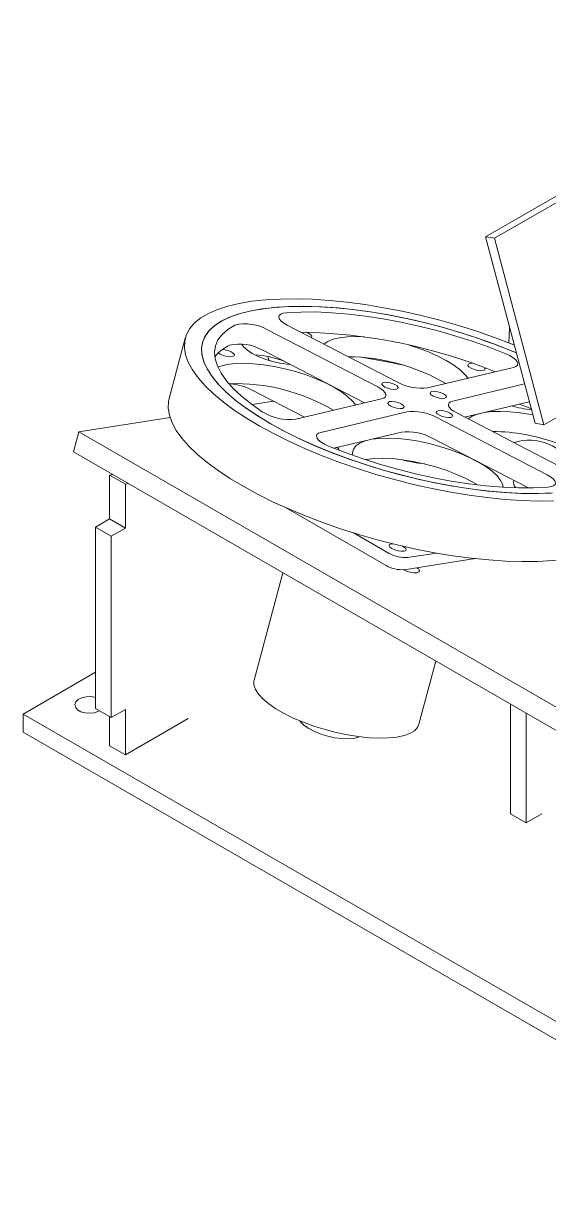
# Model space of a CAD drawing. Header units: millimetres. Extents: x -892 to 1085, y 100 to 1264.
# Drawn here: x 194.8 to 313.1, y 865.9 to 1127.5 of the extents above; entities that cross this region are included whole.
import ezdxf

# ---------------------------------------------------------------- set-up
doc = ezdxf.new("R2010")
doc.units = ezdxf.units.MM

msp = doc.modelspace()

# ---------------------------------------------------------------- linework, layer by layer
at = {"color": 7, "linetype": 'Continuous', "lineweight": 15}
for p, q in [((398.77, 1137.05), (298.86, 1079.38)), ((400.03, 1136.32), (300.86, 1079.07)), ((312, 1037.13), (424.46, 1102.06)), ((300.86, 1079.07), (298.86, 1079.38)), ((298.86, 1079.38), (310.01, 1037.45)), ((300.86, 1079.07), (312, 1037.13)), ((254.23, 1059.53), (279.02, 1046.69)), ((274.6, 1045.63), (249.8, 1058.48)), ((304.28, 1059.01), (304.13, 1055.54)), ((231.3, 1056.62), (227.68, 1043.01)), ((271.6, 1042.02), (248.59, 1053.94)), ((285.83, 1045.41), (305.12, 1050)), ((307.65, 1046.31), (291.52, 1042.46)), ((258.14, 1038.82), (246.21, 1045)), ((251.19, 1042.42), (246.34, 1041.66)), ((256.16, 1038.35), (275.45, 1042.94)), ((308.71, 1042.31), (294.15, 1038.85)), ((227.88, 1038.76), (207.39, 1035.55)), ((281.13, 1039.99), (261.84, 1035.4)), ((312.73, 1025.87), (287.94, 1038.72)), ((292.37, 1039.77), (317.16, 1026.93)), ((309.05, 1039.42), (309.51, 1039.34)), ((312, 1037.13), (310.01, 1037.45)), ((206.18, 1031.01), (207.39, 1035.55)), ((207.39, 1035.55), (370.03, 941.66)), ((279.92, 1035.46), (264.72, 1031.84)), ((308.51, 1022.9), (286.73, 1034.18)), ((305.23, 1033.11), (307.21, 1033.58)), ((368.82, 937.12), (206.18, 1031.01)), ((214.29, 1025.79), (215.02, 1025.91)), ((214.29, 1025.79), (217.83, 1023.75)), ((214.29, 1015.93), (214.29, 1025.79)), ((218.56, 1023.87), (217.83, 1023.75)), ((217.83, 1023.75), (217.83, 1013.89)), ((302.73, 1023.59), (302.84, 1023.06)), ((253.83, 1018.5), (276.47, 1005.42)), ((211.11, 1014.1), (214.29, 1015.93)), ((214.29, 1015.93), (217.83, 1013.89)), ((211.11, 1014.1), (214.65, 1012.05)), ((211.11, 973.27), (211.11, 1014.1)), ((217.83, 1013.89), (214.65, 1012.05)), ((269.13, 1012.8), (277.2, 1008.15)), ((214.65, 1012.05), (214.65, 971.23)), ((277.69, 1010.3), (278.06, 1010.33)), ((280.59, 1004.51), (296.51, 1007.01)), ((281.31, 1007.23), (287.85, 1008.26)), ((253.25, 1003.84), (246.79, 979.63)), ((283.89, 969.74), (287.69, 983.96)), ((211.11, 981.43), (194.85, 972.04)), ((214.65, 971.23), (211.11, 973.27)), ((217.83, 973.06), (214.65, 971.23)), ((217.83, 962.86), (217.83, 973.06)), ((304.45, 974.28), (304.45, 949.59)), ((194.85, 972.04), (371.62, 869.99)), ((194.85, 972.04), (194.85, 967.96)), ((214.29, 971.43), (214.29, 964.9)), ((231.97, 971.02), (217.83, 962.86)), ((307.98, 972.24), (307.98, 947.55)), ((194.85, 967.96), (371.62, 865.91)), ((214.29, 964.9), (217.83, 962.86)), ((304.45, 949.59), (307.98, 947.55)), ((307.98, 947.55), (311.52, 949.59))]:
    msp.add_line(p, q, dxfattribs=at)
at = {"color": 7, "linetype": 'Continuous', "lineweight": 15, "flags": 128}
for points in [[(251.31, 1035.04), (248.08, 1036.79), (245.09, 1038.58), (242.34, 1040.39), (239.87, 1042.22), (237.67, 1044.05), (235.77, 1045.88), (234.18, 1047.68), (232.91, 1049.45), (231.97, 1051.18), (231.37, 1052.85), (231.1, 1054.45), (231.17, 1055.98), (231.58, 1057.43), (232.33, 1058.77), (233.4, 1060.02), (234.81, 1061.15), (236.53, 1062.16), (238.55, 1063.05), (240.86, 1063.8), (243.45, 1064.42), (246.31, 1064.89), (249.4, 1065.22), (252.71, 1065.41), (256.22, 1065.45), (259.91, 1065.34), (263.75, 1065.08), (267.72, 1064.68), (271.8, 1064.14), (275.94, 1063.46), (280.14, 1062.64), (284.36, 1061.69), (288.57, 1060.62), (292.75, 1059.44), (296.87, 1058.14), (300.9, 1056.75), (304.82, 1055.26), (305.32, 1055.06)], [(253.69, 1035.61), (250.59, 1037.3), (247.72, 1039.02), (245.1, 1040.77), (242.75, 1042.53), (240.69, 1044.29), (238.93, 1046.04), (237.48, 1047.77), (236.35, 1049.47), (235.55, 1051.11), (235.09, 1052.7), (234.97, 1054.21), (235.19, 1055.65), (235.74, 1057), (236.64, 1058.24), (237.86, 1059.38), (239.4, 1060.4), (241.25, 1061.29), (243.39, 1062.05), (245.82, 1062.68), (248.51, 1063.17), (251.45, 1063.52), (254.61, 1063.71), (257.97, 1063.77), (261.52, 1063.67), (265.21, 1063.43), (269.04, 1063.04), (272.97, 1062.51), (276.97, 1061.84), (281.01, 1061.03), (285.07, 1060.1), (289.13, 1059.04), (293.14, 1057.87), (297.08, 1056.6), (300.93, 1055.22), (304.66, 1053.76), (305.8, 1053.29)], [(277.47, 1061.74), (273.46, 1062.43), (269.53, 1062.98), (265.69, 1063.39), (261.97, 1063.65), (258.41, 1063.76), (255.02, 1063.73), (251.83, 1063.55), (248.87, 1063.22), (246.14, 1062.75), (243.68, 1062.14), (241.5, 1061.39), (239.61, 1060.51), (238.03, 1059.51), (236.77, 1058.39), (235.84, 1057.16), (235.24, 1055.82), (234.98, 1054.4), (235.06, 1052.89), (235.47, 1051.31), (236.23, 1049.67), (237.32, 1047.99), (238.73, 1046.26), (240.45, 1044.51), (242.48, 1042.75), (244.79, 1040.99), (247.38, 1039.24), (250.22, 1037.51), (253.29, 1035.82), (256.57, 1034.18), (260.05, 1032.59), (263.68, 1031.08), (267.46, 1029.65), (271.35, 1028.32), (275.32, 1027.08), (279.35, 1025.95), (283.41, 1024.94), (287.47, 1024.05), (291.5, 1023.3), (295.48, 1022.68), (299.37, 1022.2), (303.15, 1021.87), (306.79, 1021.68), (310.27, 1021.64), (313.56, 1021.75)], [(254.23, 1059.53), (253.46, 1059.98), (252.87, 1060.45), (252.5, 1060.91), (252.36, 1061.33), (252.45, 1061.7), (252.79, 1062), (253.34, 1062.21), (254.08, 1062.33)], [(303.41, 1053.09), (299.7, 1054.54), (295.86, 1055.9), (291.92, 1057.16), (287.92, 1058.3), (283.88, 1059.32), (279.84, 1060.21), (275.83, 1060.96), (271.88, 1061.57), (268.02, 1062.02), (264.28, 1062.33), (260.69, 1062.49), (257.28, 1062.48), (254.08, 1062.33)], [(242.46, 1059.56), (240.86, 1058.57), (239.59, 1057.46), (238.66, 1056.24), (238.09, 1054.9), (237.88, 1053.47), (238.02, 1051.96), (238.52, 1050.37), (239.38, 1048.72), (240.58, 1047.03), (242.11, 1045.3), (243.98, 1043.55), (246.15, 1041.8), (248.62, 1040.05)], [(258.39, 1057.97), (259.06, 1057.69), (259.56, 1057.36), (259.8, 1057.04), (259.74, 1056.78), (259.66, 1056.71)], [(262.49, 1055.25), (263.35, 1055.85), (264.55, 1056.34), (266.04, 1056.69), (267.79, 1056.9), (269.75, 1056.96), (271.66, 1056.89)], [(239.7, 1054.08), (240.18, 1054.01), (240.94, 1053.82), (241.61, 1053.53), (242.11, 1053.21), (242.35, 1052.89), (242.29, 1052.63), (241.95, 1052.46), (241.38, 1052.41), (240.66, 1052.49), (240.66, 1052.49)], [(252.6, 1050.99), (250.92, 1051.37), (249.28, 1051.88), (247.74, 1052.48), (246.39, 1053.16), (245.28, 1053.88), (244.47, 1054.61), (244.01, 1055.28)], [(281.65, 1055.02), (283.75, 1054.34), (286, 1053.49), (288.11, 1052.56), (290.02, 1051.57), (291.7, 1050.54), (293.12, 1049.49), (294.24, 1048.44), (294.94, 1047.58)], [(303.41, 1053.09), (304.32, 1052.67), (305.08, 1052.21), (305.65, 1051.74), (306.01, 1051.29), (306.14, 1050.87), (306.03, 1050.5), (305.68, 1050.21), (305.12, 1050)], [(238.64, 1050.1), (239.27, 1050.32), (240.76, 1050.68), (242.51, 1050.89), (244.47, 1050.95), (246.62, 1050.86), (248.91, 1050.62), (251.28, 1050.24), (253.7, 1049.72), (256.11, 1049.08), (258.47, 1048.33), (260.73, 1047.48), (262.83, 1046.55), (264.74, 1045.55), (266.42, 1044.52), (267.84, 1043.47), (268.96, 1042.43), (269.66, 1041.56)], [(254.85, 1050.7), (254.23, 1050.75), (252.6, 1050.99)], [(294.9, 1050.47), (294.96, 1050.74), (295.3, 1050.9), (295.86, 1050.95)], [(298.63, 1049.95), (298.76, 1049.75), (298.7, 1049.49), (298.36, 1049.32), (297.79, 1049.27), (297.07, 1049.35), (296.31, 1049.55), (295.64, 1049.83), (295.14, 1050.15), (294.9, 1050.47), (294.9, 1050.47)], [(277.13, 1046.6), (276.44, 1046.68), (275.9, 1046.63), (275.58, 1046.47), (275.52, 1046.22), (275.75, 1045.92), (276.22, 1045.61), (276.86, 1045.34), (277.58, 1045.15), (278.26, 1045.08), (278.81, 1045.12), (279.13, 1045.28), (279.18, 1045.53), (278.96, 1045.84), (278.49, 1046.14), (277.84, 1046.41), (277.13, 1046.6)], [(274.6, 1045.63), (275.28, 1045.23), (275.83, 1044.82), (276.22, 1044.41), (276.43, 1044.02), (276.45, 1043.67), (276.29, 1043.36), (275.95, 1043.12), (275.45, 1042.94)], [(288.02, 1044.56), (287.34, 1044.64), (286.79, 1044.59), (286.47, 1044.43), (286.42, 1044.18), (286.64, 1043.88), (287.11, 1043.57), (287.76, 1043.3), (288.48, 1043.11), (289.16, 1043.04), (289.7, 1043.08), (290.02, 1043.24), (290.08, 1043.49), (289.85, 1043.8), (289.38, 1044.11), (288.74, 1044.37), (288.02, 1044.56)], [(247.68, 1021.44), (244.45, 1023.19), (241.46, 1024.98), (238.72, 1026.79), (236.24, 1028.62), (234.04, 1030.45), (232.14, 1032.27), (230.56, 1034.08), (229.29, 1035.85), (228.35, 1037.57), (227.74, 1039.24), (227.47, 1040.85), (227.54, 1042.38), (227.68, 1043.01)], [(278.49, 1042.29), (277.8, 1042.37), (277.26, 1042.32), (276.94, 1042.16), (276.88, 1041.91), (277.11, 1041.61), (277.58, 1041.3), (278.22, 1041.03), (278.94, 1040.84), (279.62, 1040.77), (280.17, 1040.81), (280.49, 1040.97), (280.54, 1041.22), (280.32, 1041.53), (279.85, 1041.84), (279.2, 1042.1), (278.49, 1042.29)], [(292.37, 1039.77), (291.68, 1040.17), (291.13, 1040.58), (290.74, 1040.99), (290.53, 1041.38), (290.51, 1041.74), (290.67, 1042.04), (291.01, 1042.29), (291.52, 1042.46)], [(289.38, 1040.25), (288.7, 1040.33), (288.15, 1040.28), (287.83, 1040.12), (287.78, 1039.87), (288, 1039.57), (288.47, 1039.26), (289.12, 1038.99), (289.84, 1038.8), (290.52, 1038.73), (291.06, 1038.77), (291.38, 1038.93), (291.44, 1039.19), (291.21, 1039.49), (290.74, 1039.8), (290.1, 1040.07), (289.38, 1040.25)], [(294.98, 1038.42), (295.84, 1039.02), (297.04, 1039.51), (298.53, 1039.86), (300.28, 1040.07), (302.24, 1040.13), (304.39, 1040.04), (306.68, 1039.8), (309.05, 1039.42)], [(314.25, 1019.99), (310.74, 1019.95), (307.05, 1020.06), (303.21, 1020.32), (299.24, 1020.72), (295.17, 1021.26), (291.02, 1021.95), (286.82, 1022.76), (282.6, 1023.71), (278.39, 1024.78), (274.21, 1025.96), (270.09, 1027.26), (266.06, 1028.65), (262.14, 1030.14), (258.36, 1031.71), (254.74, 1033.34), (251.31, 1035.04)], [(313.96, 1021.77), (310.69, 1021.64), (307.24, 1021.67), (303.61, 1021.84), (299.85, 1022.15), (295.97, 1022.61), (292, 1023.22), (287.98, 1023.95), (283.92, 1024.82), (279.86, 1025.82), (275.82, 1026.93), (271.84, 1028.16), (267.94, 1029.48), (264.15, 1030.9), (260.49, 1032.4), (257, 1033.98), (253.69, 1035.61)], [(263.55, 1032.31), (262.64, 1032.74), (261.88, 1033.19), (261.31, 1033.66), (260.95, 1034.12), (260.82, 1034.54), (260.93, 1034.9), (261.28, 1035.2), (261.84, 1035.4)], [(268.94, 1030.25), (268.9, 1030.81), (269.12, 1031.65), (269.68, 1032.38), (270.57, 1033), (271.77, 1033.49), (273.25, 1033.84), (275, 1034.05), (276.96, 1034.12), (279.11, 1034.03), (281.4, 1033.79), (283.77, 1033.41), (286.19, 1032.89), (288.61, 1032.25), (290.96, 1031.49), (293.22, 1030.64), (295.32, 1029.71), (297.23, 1028.72), (298.92, 1027.69), (300.33, 1026.64), (301.45, 1025.59), (302.26, 1024.57), (302.73, 1023.59)], [(307.84, 1034.89), (310.26, 1034.37), (312.68, 1033.73), (315.03, 1032.98), (317.29, 1032.13), (319.39, 1031.2), (321.3, 1030.21), (322.98, 1029.17), (324.4, 1028.12), (325.52, 1027.08), (325.88, 1026.67)], [(263.55, 1032.31), (267.26, 1030.86), (271.1, 1029.5), (275.04, 1028.25), (279.04, 1027.1), (283.08, 1026.08), (287.12, 1025.2), (291.13, 1024.45), (295.08, 1023.84), (298.94, 1023.38), (302.68, 1023.07), (306.27, 1022.92), (309.68, 1022.92), (312.88, 1023.08)], [(265.5, 1032.03), (265.75, 1031.74), (266.02, 1031.33)], [(271.81, 1029.27), (272.04, 1029.31), (273.79, 1029.52), (275.76, 1029.58), (277.9, 1029.49), (280.19, 1029.25), (282.56, 1028.87), (284.98, 1028.36), (287.4, 1027.71), (289.75, 1026.96), (292.01, 1026.11), (294.11, 1025.18), (296.02, 1024.19), (297.04, 1023.59)], [(312.73, 1025.87), (313.5, 1025.42), (314.09, 1024.95), (314.46, 1024.49), (314.6, 1024.07), (314.51, 1023.7), (314.17, 1023.4), (313.62, 1023.19), (312.88, 1023.08)], [(322.05, 1007.89), (319.88, 1007.38), (317.03, 1006.91), (313.94, 1006.58), (310.62, 1006.39), (307.11, 1006.35), (303.42, 1006.46), (299.58, 1006.72), (295.61, 1007.12), (291.54, 1007.66), (287.39, 1008.34), (283.19, 1009.16), (278.97, 1010.11), (274.76, 1011.18), (270.58, 1012.36), (266.46, 1013.66), (262.43, 1015.05), (258.51, 1016.54), (254.73, 1018.1), (251.11, 1019.74), (247.68, 1021.44)], [(280.19, 1009.82), (280.43, 1009.69), (280.87, 1009.36), (281.04, 1009.05), (280.92, 1008.81), (280.52, 1008.67), (279.9, 1008.65), (279.17, 1008.76), (278.42, 1008.98), (277.78, 1009.27), (277.34, 1009.6), (277.17, 1009.91), (277.29, 1010.16), (277.69, 1010.3), (277.69, 1010.3)], [(283.41, 1004.96), (283.83, 1004.63), (284.03, 1004.28), (283.89, 1004), (283.44, 1003.84), (282.74, 1003.82), (281.91, 1003.95), (281.07, 1004.19), (280.41, 1004.49)], [(246.79, 979.63), (246.76, 979.5), (246.75, 978.57), (247.09, 977.57), (247.77, 976.51), (248.77, 975.42), (250.09, 974.32), (251.69, 973.22), (253.54, 972.15), (255.61, 971.13), (257.87, 970.17), (260.26, 969.3), (262.75, 968.53), (265.28, 967.87), (267.82, 967.34), (270.31, 966.95), (272.71, 966.7), (274.97, 966.6), (277.05, 966.65), (278.92, 966.85)], [(212, 972.76), (211.8, 972.65), (210.88, 972.34), (209.83, 972.21), (208.77, 972.29), (207.81, 972.56), (207.05, 972.99), (206.58, 973.55), (206.45, 974.16), (206.67, 974.77), (207.22, 975.3), (208.03, 975.7), (209.03, 975.92), (210.1, 975.95), (211.11, 975.77)], [(257.09, 970.48), (257.35, 970.12), (258.09, 969.43), (259.11, 968.75), (260.38, 968.11), (261.83, 967.53), (263.39, 967.06), (264.97, 966.71), (266.51, 966.5), (267.92, 966.44), (269.13, 966.53)], [(278.92, 966.85), (280.53, 967.19), (281.86, 967.68), (282.88, 968.29), (283.57, 969.03), (283.89, 969.74)], [(269.13, 966.53), (270.08, 966.78), (270.41, 966.93)]]:
    msp.add_lwpolyline(points, dxfattribs=at)
at = {"color": 7, "linetype": 'Continuous', "lineweight": 15}
for centre, radius, start, end in [((244.75, 1049.67), 10.15, 60.1535, 103.0469), ((251.9, 924.39), 139.71, 67.3088, 79.455), ((255.04, 935.47), 122.52, 67.9541, 88.9719), ((245.44, 1046.31), 9.67, 115.6539, 140.8219), ((243.54, 1045.14), 10.15, 60.1535, 103.0469), ((241.34, 1056.84), 4.4, 233.7463, 261.1226), ((245.66, 1031.59), 21.31, 68.3965, 86.4848), ((250.98, 1052.32), 1.03, 172.076, 229.1392), ((267.67, 1008.49), 43.94, 59.5891, 89.6567), ((251.98, 926.07), 127.64, 77.1136, 81.6794), ((242.7, 1003.3), 43.07, 59.3872, 92.0602), ((240.21, 1033.02), 13.39, 63.4126, 84.7573), ((284.45, 1056.87), 11.54, 241.9318, 276.8613), ((310.96, 1061.95), 21.51, 253.146, 265.2829), ((300.45, 1022.07), 20.56, 64.9772, 73.2512), ((254.78, 1049.8), 11.53, 237.7065, 276.8532), ((282.51, 1028.54), 11.54, 61.9318, 96.8613), ((281.3, 1024), 11.54, 61.9318, 96.8613), ((300.64, 998.5), 37.09, 78.8007, 90.3265), ((308.59, 1022.13), 11.53, 57.7065, 96.8532), ((289.01, 1063.06), 34.97, 255.0282, 263.7648), ((306.62, 1024.05), 1.46, 158.5287, 230.118), ((280.75, 1014.45), 7.23, 240.573, 274.4412), ((280.03, 1011.73), 7.23, 240.573, 274.4412)]:
    msp.add_arc(centre, radius, start, end, dxfattribs=at)

doc.saveas('drawing.dxf')
